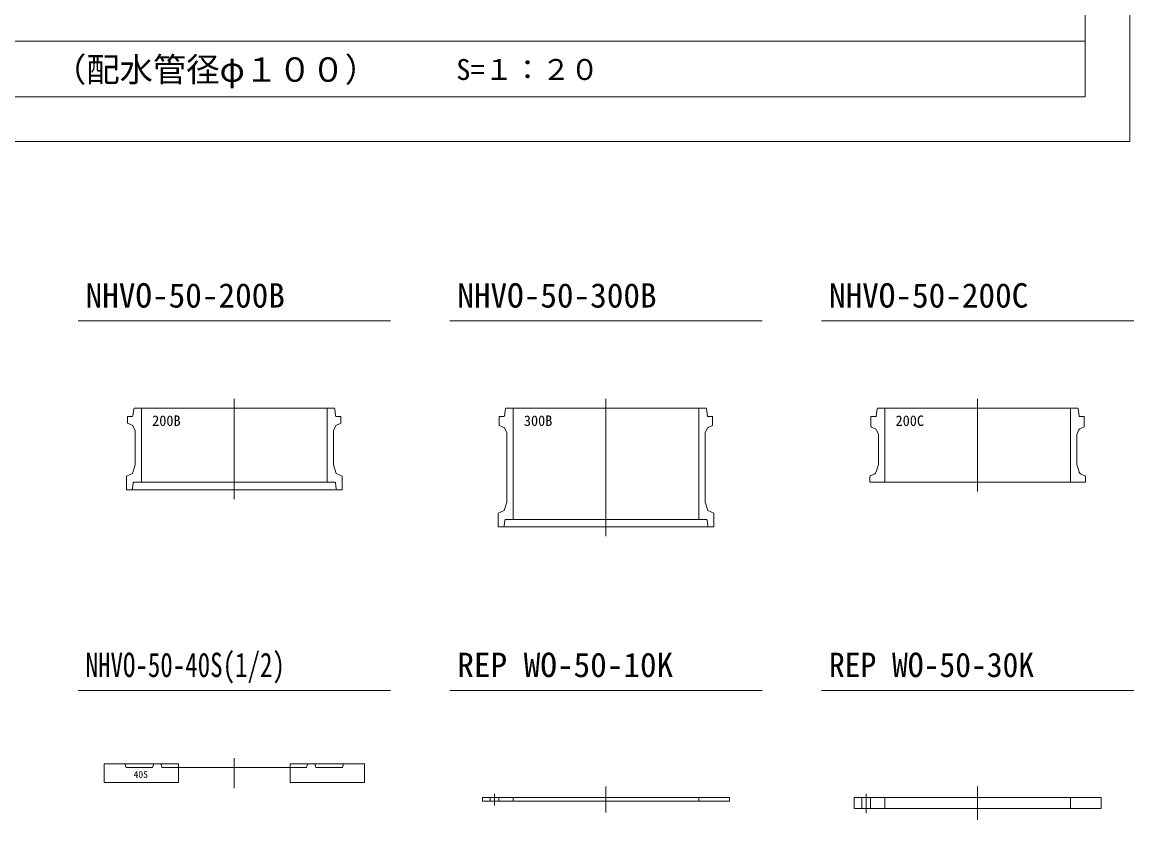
# Model space of a CAD drawing. Units: millimetres at full size, sheet at 1:20; details may follow other scales. Extents: x -5700 to 5714, y -3160 to 3160.
# Drawn here: x -1438 to 1552, y -2745 to -598 of the extents above; entities that cross this region are included whole.
import ezdxf
from ezdxf.enums import TextEntityAlignment as Align

# ---------------------------------------------------------------- set-up
doc = ezdxf.new("R2010")
doc.units = ezdxf.units.MM
doc.header["$LTSCALE"] = 20
for name, color, linetype, lineweight in [('0-5_TEMP01', 3, 'Continuous', 18), ('0-7_躯体', 7, 'Continuous', 9), ('0-A_図面標題', 3, 'Continuous', 18), ('0-B_図面枠', 3, 'Continuous', 18)]:
    doc.layers.add(name, color=color, linetype=linetype, lineweight=lineweight)
doc.layers.add('0-D_注釈', color=1, linetype='Continuous')
doc.styles.add('ＭＳ ゴシック', font='')
doc.styles.get('ＭＳ ゴシック').set_extended_font_data('MS Gothic')

msp = doc.modelspace()

# ---------------------------------------------------------------- linework, layer by layer
at = {"layer": '0-5_TEMP01'}
for p, q in [((-4398.66, -919.63), (1541.34, -919.63)), ((-867.88, -1611.96), (-867.88, -1881.95)), ((132.12, -1611.96), (132.12, -1981.95)), ((1132.12, -1611.96), (1132.12, -1861.96)), ((-867.88, -2579.89), (-867.88, -2659.88)), ((-1017.88, -2604.89), (-717.88, -2604.89)), ((132.12, -2655.37), (132.12, -2725.37)), ((1132.12, -2655.37), (1132.12, -2745.37)), ((-167.88, -2675.36), (-167.88, -2707.28)), ((832.12, -2675.36), (832.12, -2727.28))]:
    msp.add_line(p, q, dxfattribs=at)
msp.add_lwpolyline([(-4398.66, 3160.37), (1541.34, 3160.37), (1541.34, -919.63)], dxfattribs=at)
at = {"layer": '0-7_躯体'}
for p, q in [((-1287.88, -1402.36), (-447.87, -1402.36)), ((-287.88, -1402.36), (552.13, -1402.36)), ((712.12, -1402.36), (1552.13, -1402.36)), ((-1140.65, -1658.21), (-1138.1, -1638.69)), ((-867.88, -1636.96), (-1136.12, -1636.96)), ((-1117.88, -1636.96), (-1117.88, -1836.96)), ((-867.88, -1636.96), (-599.63, -1636.96)), ((-617.88, -1636.96), (-617.88, -1836.96)), ((-595.11, -1658.21), (-597.65, -1638.69)), ((-140.65, -1658.21), (-138.1, -1638.69)), ((132.12, -1636.96), (-136.12, -1636.96)), ((-117.88, -1636.96), (-117.88, -1936.96)), ((132.12, -1636.96), (400.37, -1636.96)), ((382.12, -1636.96), (382.12, -1936.96)), ((404.89, -1658.21), (402.35, -1638.69)), ((859.35, -1658.21), (861.9, -1638.69)), ((1132.12, -1636.96), (863.88, -1636.96)), ((882.12, -1636.96), (882.12, -1836.96)), ((1132.12, -1636.96), (1400.37, -1636.96)), ((1382.12, -1636.96), (1382.12, -1836.96)), ((1404.89, -1658.21), (1402.35, -1638.69)), ((-1154.88, -1659.95), (-1154.88, -1677.95)), ((-1154.88, -1659.95), (-1142.63, -1659.95)), ((-580.88, -1659.95), (-593.12, -1659.95)), ((-580.88, -1659.95), (-580.88, -1677.95)), ((-154.88, -1659.95), (-154.88, -1683.95)), ((-154.88, -1659.95), (-142.63, -1659.95)), ((419.12, -1659.95), (406.88, -1659.95)), ((419.12, -1659.95), (419.12, -1683.95)), ((845.12, -1659.95), (845.12, -1685.97)), ((845.12, -1659.95), (857.37, -1659.95)), ((1419.12, -1659.95), (1406.88, -1659.95)), ((1419.12, -1659.95), (1419.12, -1685.97)), ((-1154.88, -1677.95), (-1140.88, -1683.95)), ((-1140.88, -1683.95), (-1134.88, -1697.95)), ((-1134.88, -1697.95), (-1134.88, -1789.96)), ((-600.88, -1697.95), (-600.88, -1789.96)), ((-134.88, -1703.95), (-134.88, -1889.96)), ((405.12, -1689.96), (399.12, -1703.95)), ((399.12, -1703.95), (399.12, -1889.96)), ((419.12, -1683.95), (405.12, -1689.96)), ((846.95, -1688.74), (855.45, -1692.38)), ((860.7, -1697.63), (864.32, -1706.07)), ((1403.55, -1697.63), (1399.93, -1706.07)), ((1417.31, -1688.74), (1408.8, -1692.38)), ((865.12, -1710), (865.12, -1788.46)), ((1399.13, -1710), (1399.13, -1788.46)), ((-593.88, -1812.95), (-600.88, -1789.96)), ((859.47, -1808.55), (864.69, -1791.38)), ((1404.78, -1808.55), (1399.56, -1791.38)), ((-1157.88, -1819.95), (-1157.88, -1856.95)), ((-577.88, -1819.95), (-593.88, -1812.95)), ((-577.88, -1819.95), (-577.88, -1856.95)), ((842.12, -1821.91), (842.12, -1836.96)), ((843.92, -1819.17), (853.91, -1814.8)), ((1420.33, -1819.17), (1410.34, -1814.8)), ((1422.12, -1821.91), (1422.12, -1836.96)), ((-1140.1, -1838.7), (-1142.05, -1854.33)), ((-1138.11, -1836.96), (-867.88, -1836.96)), ((-597.64, -1836.96), (-867.88, -1836.96)), ((-595.65, -1838.7), (-593.71, -1854.33)), ((842.12, -1836.96), (1132.12, -1836.96)), ((1422.12, -1836.96), (1132.12, -1836.96)), ((-867.88, -1856.95), (-1157.88, -1856.95)), ((-867.88, -1856.95), (-577.88, -1856.95)), ((-157.88, -1919.96), (-141.88, -1912.95)), ((-141.88, -1912.95), (-134.88, -1889.96)), ((406.13, -1912.95), (399.12, -1889.96)), ((422.13, -1919.96), (406.13, -1912.95)), ((-157.88, -1919.96), (-157.88, -1956.95)), ((-140.09, -1938.71), (-142.04, -1954.33)), ((-138.11, -1936.96), (132.12, -1936.96)), ((402.36, -1936.96), (132.12, -1936.96)), ((404.35, -1938.71), (406.3, -1954.33)), ((422.13, -1919.96), (422.13, -1956.95)), ((132.12, -1956.95), (-157.88, -1956.95)), ((132.12, -1956.95), (422.13, -1956.95)), ((-1287.88, -2396.95), (-447.87, -2396.95)), ((-287.88, -2396.95), (552.13, -2396.95)), ((712.12, -2396.95), (1552.13, -2396.95)), ((-1017.88, -2594.88), (-1217.88, -2594.88)), ((-1217.88, -2594.88), (-1217.88, -2644.88)), ((-1161.19, -2596.49), (-1159.84, -2603.27)), ((-1086.79, -2603.27), (-1085.43, -2596.49)), ((-1062.54, -2603.46), (-1064.68, -2596.31)), ((-1017.88, -2594.88), (-1017.88, -2644.88)), ((-717.88, -2594.88), (-517.88, -2594.88)), ((-717.88, -2594.88), (-717.88, -2644.88)), ((-673.21, -2603.46), (-671.06, -2596.31)), ((-648.96, -2603.27), (-650.31, -2596.49)), ((-574.56, -2596.49), (-575.91, -2603.27)), ((-517.88, -2594.88), (-517.88, -2644.88)), ((-1157.88, -2604.89), (-1088.75, -2604.89)), ((-1060.63, -2604.89), (-1017.88, -2604.89)), ((-675.12, -2604.89), (-717.88, -2604.89)), ((-577.88, -2604.89), (-647, -2604.89)), ((-1017.88, -2644.88), (-1217.88, -2644.88)), ((-717.88, -2644.88), (-517.88, -2644.88)), ((-199.88, -2685.37), (464.12, -2685.37)), ((-199.88, -2685.37), (-199.88, -2695.37)), ((-179.38, -2685.37), (-179.38, -2695.37)), ((-156.38, -2685.37), (-156.38, -2695.37)), ((-117.88, -2685.37), (-117.88, -2695.37)), ((382.12, -2685.37), (382.12, -2695.37)), ((464.12, -2685.37), (464.12, -2695.37)), ((800.12, -2685.37), (1464.12, -2685.37)), ((800.12, -2685.37), (800.12, -2715.37)), ((820.62, -2685.37), (820.62, -2715.37)), ((843.62, -2685.37), (843.62, -2715.37)), ((882.12, -2685.37), (882.12, -2715.37)), ((1382.12, -2685.37), (1382.12, -2715.37)), ((1464.12, -2685.37), (1464.12, -2715.37)), ((-199.88, -2695.37), (464.12, -2695.37)), ((800.12, -2715.37), (1464.12, -2715.37))]:
    msp.add_line(p, q, dxfattribs=at)
for points in [[(-580.88, -1677.95), (-594.88, -1683.95), (-600.88, -1697.95)], [(-154.88, -1683.95), (-140.88, -1689.96), (-134.88, -1703.95)], [(-1157.88, -1819.95), (-1141.88, -1812.95), (-1134.88, -1789.96)]]:
    msp.add_lwpolyline(points, dxfattribs=at)
for centre, radius, start, end in [((-1136.12, -1638.95), 2, 90, 172.569), ((-599.63, -1638.95), 2, 7.431, 90), ((-136.12, -1638.95), 2, 90, 172.569), ((400.37, -1638.95), 2, 7.431, 90), ((863.88, -1638.95), 2, 90, 172.569), ((1400.37, -1638.95), 2, 7.431, 90), ((-1142.63, -1657.95), 2, 270, 352.569), ((-593.12, -1657.95), 2, 187.431, 270), ((-142.63, -1657.95), 2, 270, 352.569), ((406.88, -1657.95), 2, 187.431, 270), ((857.37, -1657.95), 2, 270, 352.569), ((1406.88, -1657.95), 2, 187.431, 270), ((848.13, -1685.97), 3, 180, 246.801), ((851.51, -1701.57), 10, 23.199, 66.801), ((1412.74, -1701.57), 10, 113.199, 156.801), ((1416.12, -1685.97), 3, 293.199, 0), ((855.12, -1710), 10, 0, 23.199), ((1409.12, -1710), 10, 156.801, 180), ((855.12, -1788.46), 10, 343.072, 0), ((1409.12, -1788.46), 10, 180, 196.928), ((845.12, -1821.91), 3, 113.629, 180), ((849.9, -1805.64), 10, 293.629, 343.072), ((1414.35, -1805.64), 10, 196.928, 246.371), ((1419.12, -1821.91), 3, 0, 66.371), ((-1138.11, -1838.95), 2, 90, 172.876), ((-597.64, -1838.95), 2, 7.124, 90), ((-1145.03, -1853.95), 3, 270, 352.874), ((-590.73, -1853.95), 3, 187.126, 270), ((-138.11, -1938.95), 2, 90, 172.876), ((402.36, -1938.95), 2, 7.124, 90), ((-145.03, -1953.95), 3, 270, 352.874), ((409.27, -1953.95), 3, 187.126, 270), ((-1163.16, -2596.88), 2, 11.31, 90), ((-1083.47, -2596.88), 2, 90, 168.691), ((-1066.6, -2596.88), 2, 16.7, 90), ((-669.15, -2596.88), 2, 90, 163.3), ((-652.28, -2596.88), 2, 11.309, 90), ((-572.6, -2596.88), 2, 90, 168.69), ((-1157.88, -2602.89), 2, 191.31, 270), ((-1088.75, -2602.89), 2, 270, 348.691), ((-1060.63, -2602.89), 2, 196.7, 270), ((-675.12, -2602.89), 2, 270, 343.3), ((-647, -2602.89), 2, 191.309, 270), ((-577.88, -2602.89), 2, 270, 348.69)]:
    msp.add_arc(centre, radius, start, end, dxfattribs=at)
at = {"layer": '0-A_図面標題'}
msp.add_line((-4278.67, -649.63), (1421.34, -649.63), dxfattribs=at)
at = {"layer": '0-B_図面枠'}
msp.add_lwpolyline([(-4278.67, 3040.37), (1421.34, 3040.37), (1421.34, -799.63), (-4278.67, -799.63)], close=True, dxfattribs=at)

# ---------------------------------------------------------------- texts
at = {"layer": '0-7_躯体', "style": 'ＭＳ ゴシック'}
for s, p in [('NHVO-50-200B', (-1267.88, -1386.32)), ('NHVO-50-300B', (-267.88, -1386.32)), ('NHVO-50-200C', (732.12, -1386.32)), ('REP WO-50-10K', (-267.87, -2380.91))]:
    msp.add_text(s, height=65.69, dxfattribs=at).set_placement(p, align=Align.BOTTOM_LEFT)
for s, width, p in [('NHVO-50-40S(1/2)', 0.75, (-1267.88, -2380.91)), ('REP WO-50-30K', 0.95, (732.12, -2380.91))]:
    msp.add_text(s, height=65.69, dxfattribs=dict(at, width=width)).set_placement(p, align=Align.BOTTOM_LEFT)
at = {"layer": '0-A_図面標題', "style": 'ＭＳ ゴシック'}
for s, height, p in [('消\u3000火\u3000栓\u3000室\u3000標\u3000準\u3000図\u3000０３\u3000（配水管径φ１００）', 65.69, (-2878.67, -778.39)), ('S=１：２０', 56.3, (-270.66, -770.71))]:
    msp.add_text(s, height=height, dxfattribs=at).set_placement(p, align=Align.BOTTOM_LEFT)
at = {"layer": '0-D_注釈', "style": 'ＭＳ ゴシック'}
for s, height, p in [('200B', 28.15, (-1088.82, -1693.58)), ('300B', 28.15, (-88.82, -1693.58)), ('200C', 28.15, (911.18, -1693.58)), ('40S', 18.77, (-1138.59, -2638.39))]:
    msp.add_text(s, height=height, dxfattribs=at).set_placement(p, align=Align.BOTTOM_LEFT)

doc.saveas('drawing.dxf')
